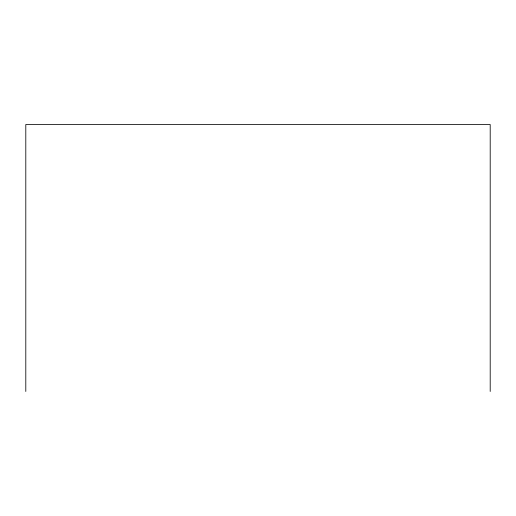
<?xml version="1.0" encoding="UTF-8"?>
<svg xmlns="http://www.w3.org/2000/svg" width="516" height="516" viewBox="0 0 516 516"><rect width="100%" height="100%" fill="white"/><g stroke="black" fill="none" stroke-linecap="round" stroke-linejoin="round"><path stroke-width="0.77" d="M490.2 391.476L490.2 124.524L25.8 124.524L25.8 391.476"/></g></svg>
